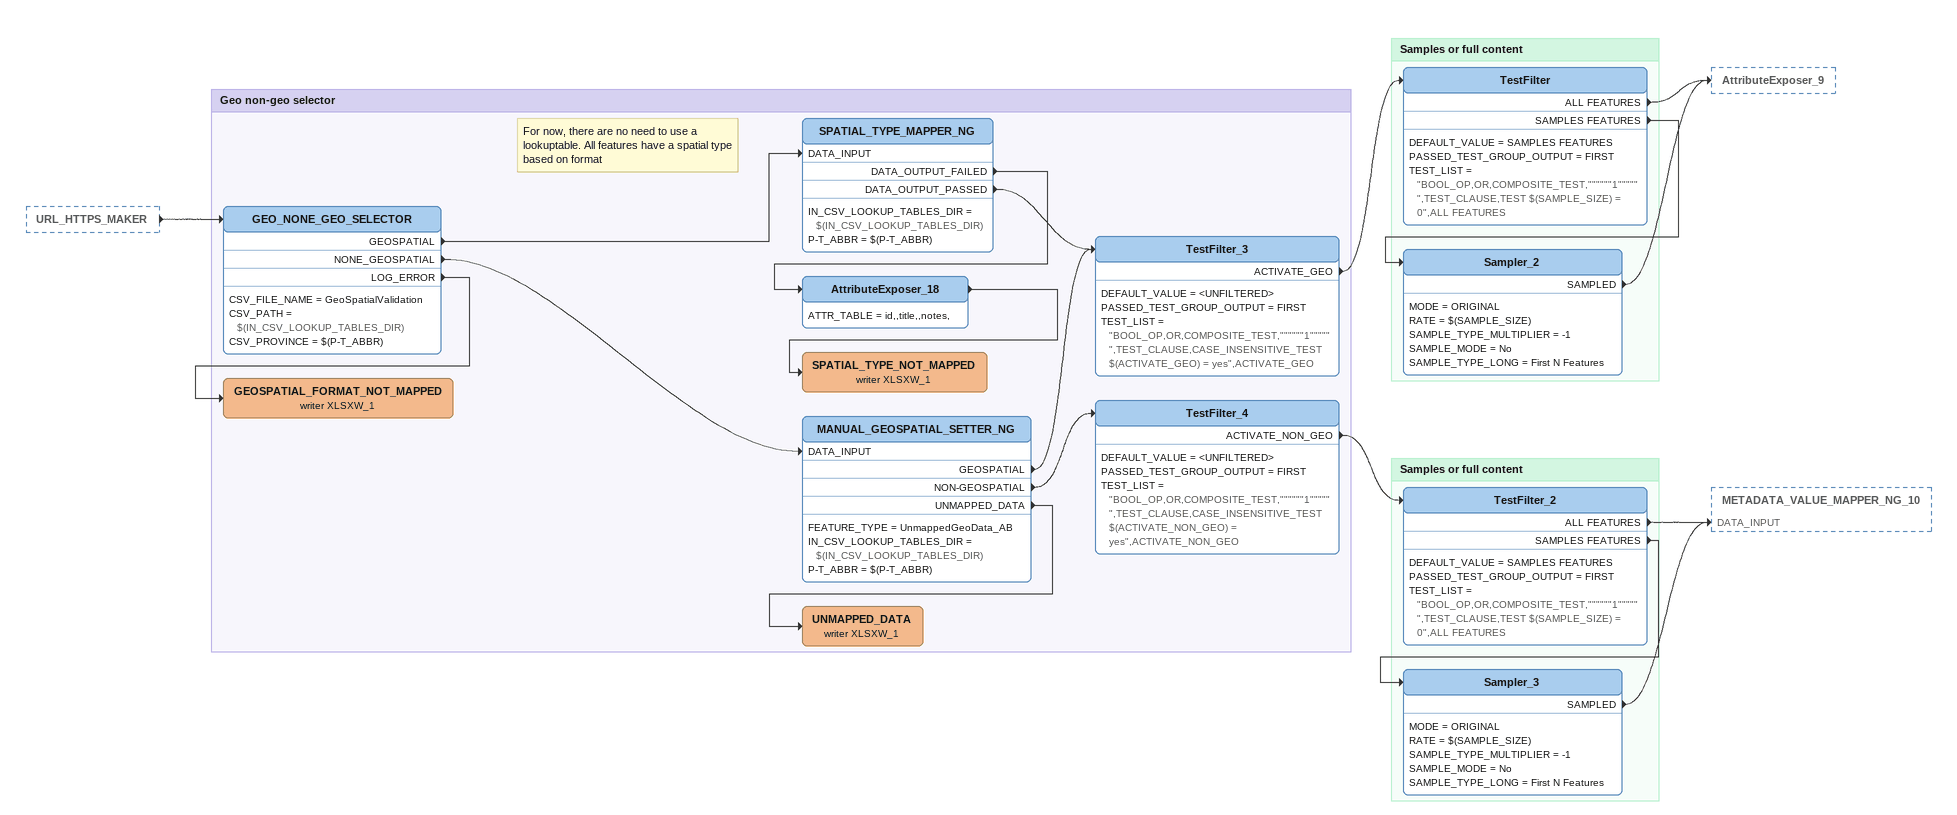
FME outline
URL_HTTPS_MAKER [outside]
    -> GEO_NONE_GEO_SELECTOR

Bookmark: Geo non-geo selector
GEO_NONE_GEO_SELECTOR
    CSV_FILE_NAME = GeoSpatialValidation
    CSV_PATH = $(IN_CSV_LOOKUP_TABLES_DIR)
    CSV_PROVINCE = $(P-T_ABBR)
    GEOSPATIAL -> SPATIAL_TYPE_MAPPER_NG [DATA_INPUT]
    NONE_GEOSPATIAL -> MANUAL_GEOSPATIAL_SETTER_NG [DATA_INPUT]
    LOG_ERROR -> GEOSPATIAL_FORMAT_NOT_MAPPED (writer XLSXW_1)
Note: For now, there are no need to use a lookuptable. All features have a spatial type based on format
SPATIAL_TYPE_MAPPER_NG
    IN_CSV_LOOKUP_TABLES_DIR = $(IN_CSV_LOOKUP_TABLES_DIR)
    P-T_ABBR = $(P-T_ABBR)
    DATA_OUTPUT_FAILED -> AttributeExposer_18
    DATA_OUTPUT_PASSED -> TestFilter_3
AttributeExposer_18
    ATTR_TABLE = id,,title,,notes,
    -> SPATIAL_TYPE_NOT_MAPPED (writer XLSXW_1)
SPATIAL_TYPE_NOT_MAPPED (writer XLSXW_1)
GEOSPATIAL_FORMAT_NOT_MAPPED (writer XLSXW_1)
MANUAL_GEOSPATIAL_SETTER_NG
    FEATURE_TYPE = UnmappedGeoData_AB
    IN_CSV_LOOKUP_TABLES_DIR = $(IN_CSV_LOOKUP_TABLES_DIR)
    P-T_ABBR = $(P-T_ABBR)
    GEOSPATIAL -> TestFilter_3
    NON-GEOSPATIAL -> TestFilter_4
    UNMAPPED_DATA -> UNMAPPED_DATA (writer XLSXW_1)
TestFilter_3
    DEFAULT_VALUE = <UNFILTERED>
    PASSED_TEST_GROUP_OUTPUT = FIRST
    TEST_LIST = "BOOL_OP,OR,COMPOSITE_TEST,""""""1"""""",TEST_CLAUSE,CASE_INSENSITIVE_TEST $(ACTIVATE_GEO) = yes",ACTIVATE_GEO
    ACTIVATE_GEO -> TestFilter
TestFilter_4
    DEFAULT_VALUE = <UNFILTERED>
    PASSED_TEST_GROUP_OUTPUT = FIRST
    TEST_LIST = "BOOL_OP,OR,COMPOSITE_TEST,""""""1"""""",TEST_CLAUSE,CASE_INSENSITIVE_TEST $(ACTIVATE_NON_GEO) = yes",ACTIVATE_NON_GEO
    ACTIVATE_NON_GEO -> TestFilter_2
UNMAPPED_DATA (writer XLSXW_1)

Bookmark: Samples or full content
TestFilter
    DEFAULT_VALUE = SAMPLES FEATURES
    PASSED_TEST_GROUP_OUTPUT = FIRST
    TEST_LIST = "BOOL_OP,OR,COMPOSITE_TEST,""""""1"""""",TEST_CLAUSE,TEST $(SAMPLE_SIZE) = 0",ALL FEATURES
    ALL FEATURES -> AttributeExposer_9
    SAMPLES FEATURES -> Sampler_2
Sampler_2
    MODE = ORIGINAL
    RATE = $(SAMPLE_SIZE)
    SAMPLE_TYPE_MULTIPLIER = -1
    SAMPLE_MODE = No
    SAMPLE_TYPE_LONG = First N Features
    SAMPLED -> AttributeExposer_9

Bookmark: Samples or full content
TestFilter_2
    DEFAULT_VALUE = SAMPLES FEATURES
    PASSED_TEST_GROUP_OUTPUT = FIRST
    TEST_LIST = "BOOL_OP,OR,COMPOSITE_TEST,""""""1"""""",TEST_CLAUSE,TEST $(SAMPLE_SIZE) = 0",ALL FEATURES
    ALL FEATURES -> METADATA_VALUE_MAPPER_NG_10 [DATA_INPUT]
    SAMPLES FEATURES -> Sampler_3
Sampler_3
    MODE = ORIGINAL
    RATE = $(SAMPLE_SIZE)
    SAMPLE_TYPE_MULTIPLIER = -1
    SAMPLE_MODE = No
    SAMPLE_TYPE_LONG = First N Features
    SAMPLED -> METADATA_VALUE_MAPPER_NG_10 [DATA_INPUT]
